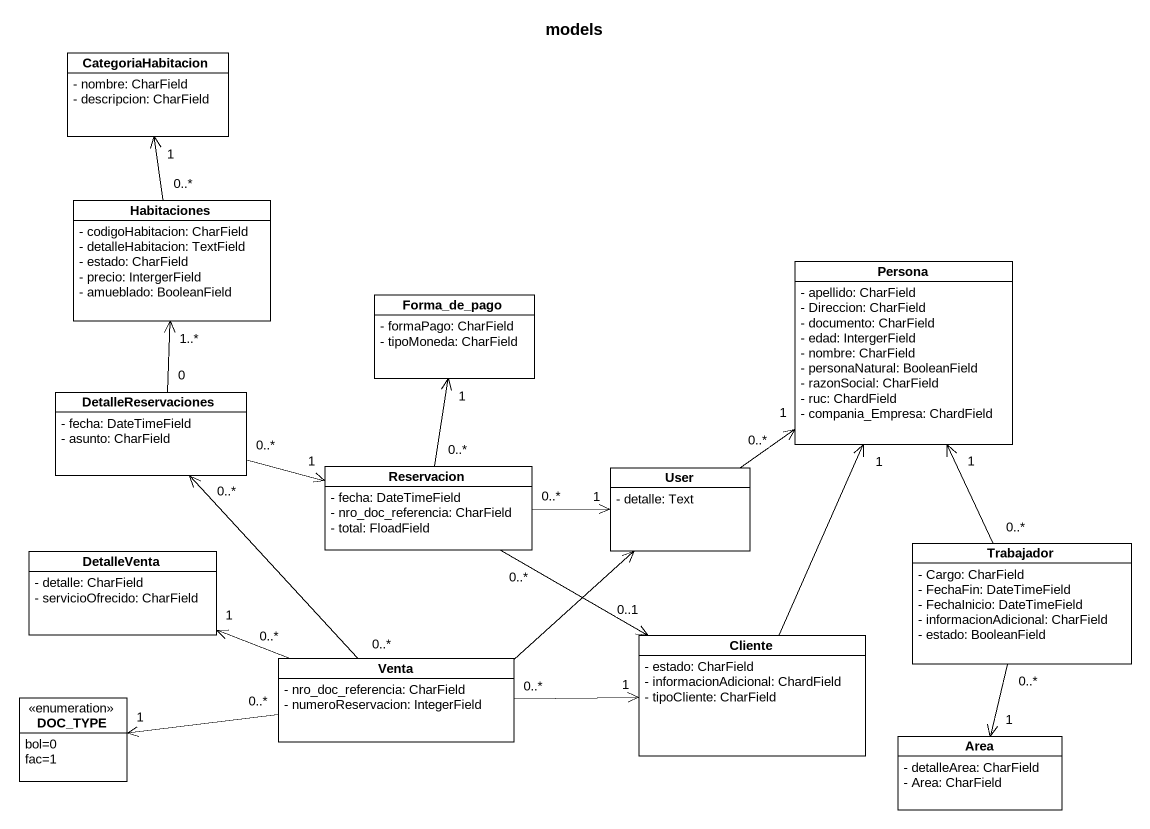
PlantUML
@startuml
title models
hide circle
hide empty members
skinparam classAttributeIconSize 0
class CategoriaHabitacion {
  - nombre: CharField
  - descripcion: CharField
}
class Habitaciones {
  - codigoHabitacion: CharField
  - detalleHabitacion: TextField
  - estado: CharField
  - precio: IntergerField
  - amueblado: BooleanField
}
class Persona {
  - apellido: CharField
  - Direccion: CharField
  - documento: CharField
  - edad: IntergerField
  - nombre: CharField
  - personaNatural: BooleanField
  - razonSocial: CharField
  - ruc: ChardField
  - compania_Empresa: ChardField
}
class Forma_de_pago {
  - formaPago: CharField
  - tipoMoneda: CharField
}
class DetalleReservaciones {
  - fecha: DateTimeField
  - asunto: CharField
}
class Reservacion {
  - fecha: DateTimeField
  - nro_doc_referencia: CharField
  - total: FloadField
}
class User {
  - detalle: Text
}
class DetalleVenta {
  - detalle: CharField
  - servicioOfrecido: CharField
}
class Trabajador {
  - Cargo: CharField
  - FechaFin: DateTimeField
  - FechaInicio: DateTimeField
  - informacionAdicional: CharField
  - estado: BooleanField
}
class Cliente {
  - estado: CharField
  - informacionAdicional: ChardField
  - tipoCliente: CharField
}
class Venta {
  - nro_doc_referencia: CharField
  - numeroReservacion: IntegerField
}
enum DOC_TYPE {
  bol=0
  fac=1
}
class Area {
  - detalleArea: CharField
  - Area: CharField
}
Habitaciones "0..*" -up-> "1" CategoriaHabitacion
DetalleReservaciones "0" -up-> "1..*" Habitaciones
DetalleReservaciones "0..*" -right-> "1" Reservacion
Reservacion "0..*" -up-> "1" Forma_de_pago
Reservacion "0..*" -right-> "1" User
Reservacion "0..*" -right-> "0..1" Cliente
User "0..*" -up-> "1" Persona
Trabajador "0..*" -up-> "1" Persona
Trabajador "0..*" --> "1" Area
Cliente -up-> "1" Persona
Venta "0..*" -up-> "0..*" DetalleReservaciones
Venta -up-> User
Venta "0..*" -left-> "1" DetalleVenta
Venta "0..*" -right-> "1" Cliente
Venta "0..*" -left-> "1" DOC_TYPE
@enduml
